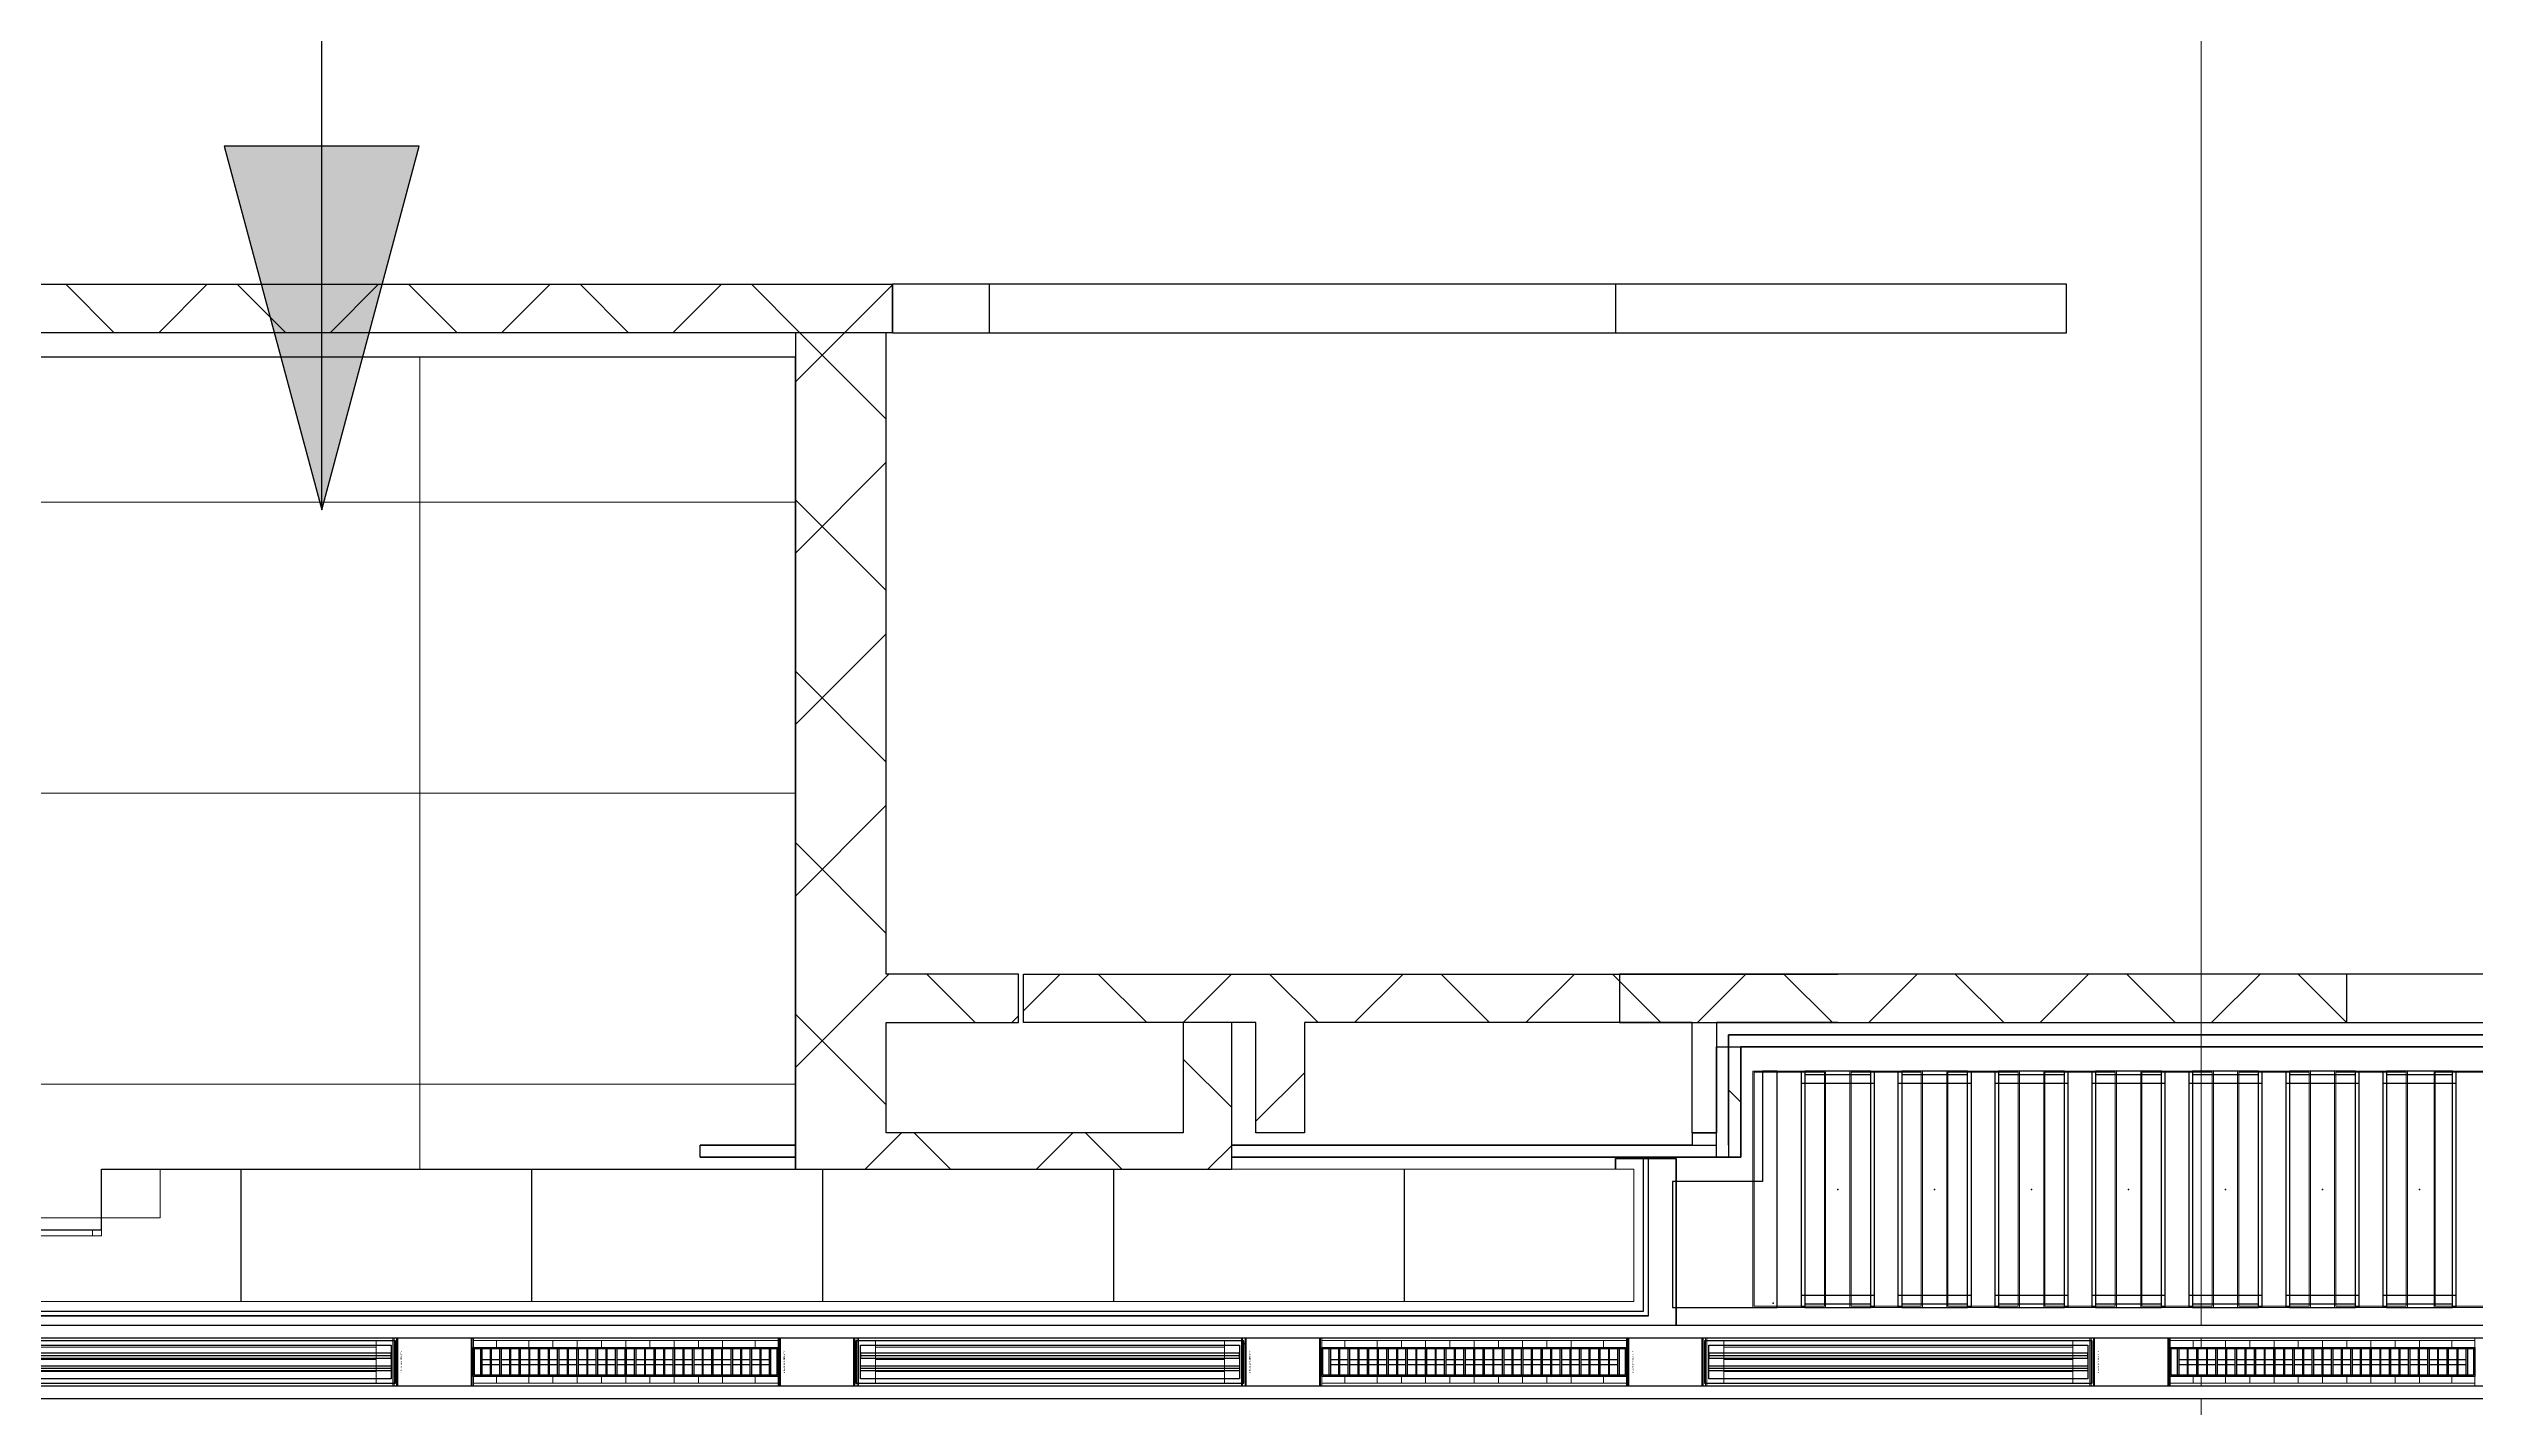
# Model space of a CAD drawing. Header units: millimetres. Extents: x 813027 to 1148939, y -931049 to -10.
# Drawn here: x 922759 to 932771, y -112173 to -106568 of the extents above; entities that cross this region are included whole.
import ezdxf
from ezdxf.enums import TextEntityAlignment as Align

# ---------------------------------------------------------------- set-up
doc = ezdxf.new("R2010")
doc.units = ezdxf.units.MM
doc.linetypes.add('DPA_Grid _ Level 500', pattern=[5.5, 2.75, -0.75, 1.25, -0.75])
doc.linetypes.add('DPA_Hidden 50', pattern=[3, 2, -1])
for name, color, linetype in [('000 - WIPEOUT', 250, 'Continuous'), ('001 - ASCESSORIES', 1, 'Continuous'), ('A04_TUBE SERIES', 2, 'Continuous'), ('A11_ALU.SOLID SHEET', 7, 'Continuous')]:
    doc.layers.add(name, color=color, linetype=linetype)
for name, color, linetype, lineweight in [('A-ANNO-NOTE', 3, 'Continuous', 25), ('A-CLNG', 2, 'Continuous', 9), ('A-CLNG-PATT', 2, 'Continuous', 9), ('A-DETL', 1, 'Continuous', 25), ('A-DETL-GENF', 2, 'Continuous', 9), ('A-GLAZ-CURT', 2, 'Continuous', 9), ('A-WALL', 5, 'Continuous', 9), ('A-WALL-PATT', 1, 'Continuous', 25), ('I-WALL', 5, 'Continuous', 25), ('I-WALL-E', 2, 'Continuous', 25), ('S-GRID', 251, 'Continuous', 9), ('WALL-A', 3, 'Continuous', 25), ('WALL-E', 2, 'Continuous', 25)]:
    doc.layers.add(name, color=color, linetype=linetype, lineweight=lineweight)
pattern_1 = [(45, (-6.33, 1.8), (-353.5534, 353.5534), []), (135, (-6.33, 1.8), (-353.5534, -353.5534), [])]

# ---------------------------------------------------------------- blocks, each defined once
blk = doc.blocks.new('DPA_CP_Metal Ceiling Panel - Horizontal with Gap-23421497-4160 - LOWER PLATFORM LEVEL - REFLECTED CEILING GENERAL PLAN')
at = {"layer": 'A-GLAZ-CURT'}
for p, q in [((932606, -111762), (932606, -110787)), ((932606, -110787), (932896, -110787)), ((932606, -111762), (932606, -110787)), ((932606, -110787), (932896, -110787)), ((932896, -110787), (932606, -110787)), ((932606, -110787), (932606, -111762)), ((932896, -110787), (932606, -110787)), ((932606, -110787), (932606, -111762)), ((932606, -111762), (932606, -110787)), ((932606, -110787), (932896, -110787)), ((932611, -111757), (932611, -110792)), ((932611, -110792), (932891, -110792)), ((932891, -110792), (932891, -111757)), ((932896, -111762), (932896, -110787)), ((932896, -110787), (932896, -111762)), ((932896, -111762), (932896, -110787)), ((932896, -111762), (932896, -110787)), ((932896, -110787), (932896, -111762)), ((932606, -111762), (932896, -111762)), ((932896, -111762), (932606, -111762)), ((932606, -111762), (932896, -111762)), ((932606, -111762), (932896, -111762)), ((932896, -111762), (932606, -111762)), ((932611, -111757), (932891, -111757))]:
    blk.add_line(p, q, dxfattribs=at)
blk = doc.blocks.new('DPA_CP_Metal Ceiling Air Supply - Linear Diffuser Air Supply-14762131-4160 - LOWER PLATFORM LEVEL - REFLECTED CEILING GENERAL PLAN')
at = {"layer": 'A-GLAZ-CURT'}
h = blk.add_hatch(dxfattribs=at)
h.set_pattern_fill('FP_13', color=256, style=0, pattern_type=2)
h.set_pattern_definition([(180, (909396.33, -109824.28), (6e-15, 50), [])])
h.paths.add_polyline_path([(908676, -109874), (910116, -109874), (910116, -109699), (908676, -109699)])
for p, q in [((908601, -109924), (908601, -109649)), ((908601, -109649), (910191, -109649)), ((908601, -109924), (908601, -109649)), ((908601, -109649), (910191, -109649)), ((910191, -109649), (908601, -109649)), ((908601, -109649), (908601, -109924)), ((910191, -109649), (908601, -109649)), ((908601, -109649), (908601, -109924)), ((908601, -109924), (908601, -109649)), ((908601, -109649), (910191, -109649)), ((908606, -109919), (908606, -109654)), ((908606, -109654), (910186, -109654)), ((910116, -109699), (908676, -109699)), ((908676, -109699), (908676, -109874)), ((908676, -109874), (908676, -109699)), ((908676, -109699), (910116, -109699)), ((908676, -109874), (908676, -109699)), ((908676, -109699), (910116, -109699)), ((910116, -109699), (908676, -109699)), ((908676, -109699), (908676, -109874)), ((910116, -109874), (910116, -109699)), ((910116, -109699), (910116, -109874)), ((910116, -109699), (910116, -109874)), ((910116, -109874), (910116, -109699)), ((910186, -109654), (910186, -109919)), ((910191, -109924), (910191, -109649)), ((910191, -109649), (910191, -109924)), ((910191, -109924), (910191, -109649)), ((910191, -109924), (910191, -109649)), ((910191, -109649), (910191, -109924)), ((908601, -109924), (910191, -109924)), ((910191, -109924), (908601, -109924)), ((908601, -109924), (910191, -109924)), ((908601, -109924), (910191, -109924)), ((910191, -109924), (908601, -109924)), ((908606, -109919), (910186, -109919)), ((908676, -109874), (910116, -109874)), ((910116, -109874), (908676, -109874)), ((910116, -109874), (908676, -109874)), ((908676, -109874), (910116, -109874))]:
    blk.add_line(p, q, dxfattribs=at)
blk = doc.blocks.new('DPA_CP_Metal Ceiling Panel - Horizontal with Gap-20308794-4160 - LOWER PLATFORM LEVEL - REFLECTED CEILING GENERAL PLAN')
at = {"layer": 'A-GLAZ-CURT'}
for p, q in [((910201, -109924), (910201, -109649)), ((910201, -109649), (910513, -109649)), ((910201, -109924), (910201, -109649)), ((910201, -109649), (910513, -109649)), ((910513, -109649), (910201, -109649)), ((910201, -109649), (910201, -109924)), ((910513, -109649), (910201, -109649)), ((910201, -109649), (910201, -109924)), ((910201, -109924), (910201, -109649)), ((910201, -109649), (910513, -109649)), ((910206, -109919), (910206, -109654)), ((910206, -109654), (910508, -109654)), ((910508, -109654), (910508, -109919)), ((910513, -109924), (910513, -109649)), ((910513, -109649), (910513, -109924)), ((910513, -109924), (910513, -109649)), ((910513, -109924), (910513, -109649)), ((910513, -109649), (910513, -109924)), ((910201, -109924), (910513, -109924)), ((910513, -109924), (910201, -109924)), ((910201, -109924), (910513, -109924)), ((910201, -109924), (910513, -109924)), ((910513, -109924), (910201, -109924)), ((910206, -109919), (910508, -109919))]:
    blk.add_line(p, q, dxfattribs=at)
blk = doc.blocks.new('DPA_CP_Metal Ceiling Luminaire1 - Linear Luminaire 2-14739897-4160 - LOWER PLATFORM LEVEL - REFLECTED CEILING GENERAL PLAN')
at = {"layer": 'A-GLAZ-CURT'}
for p, q in [((901768, -114474), (901768, -114199)), ((901768, -114199), (903025, -114199)), ((901768, -114199), (901768, -114474)), ((903025, -114199), (901768, -114199)), ((901768, -114199), (903025, -114199)), ((903025, -114199), (903025, -114474)), ((903025, -114474), (903025, -114199)), ((901768, -114249), (901768, -114474)), ((901768, -114249), (903025, -114249)), ((903025, -114249), (903025, -114474)), ((901768, -114424), (903025, -114424)), ((903025, -114474), (901768, -114474)), ((903025, -114474), (901768, -114474)), ((901768, -114474), (903025, -114474))]:
    blk.add_line(p, q, dxfattribs=at)
at = {"layer": 'A-GLAZ-CURT', "linetype": 'DPA_Hidden 50'}
for p, q in [((901863, -114249), (901863, -114424)), ((901996, -114249), (901996, -114424)), ((902096, -114249), (902096, -114424)), ((902196, -114249), (902196, -114424)), ((902296, -114249), (902296, -114424)), ((902396, -114249), (902396, -114424)), ((902496, -114249), (902496, -114424)), ((902596, -114249), (902596, -114424)), ((902696, -114249), (902696, -114424)), ((902796, -114249), (902796, -114424)), ((902930, -114249), (902930, -114424))]:
    blk.add_line(p, q, dxfattribs=at)
blk = doc.blocks.new('DPA_CP_Metal Ceiling Panel - Vertical Panel with Gap-23421479-4160 - LOWER PLATFORM LEVEL - REFLECTED CEILING GENERAL PLAN')
at = {"layer": 'A-GLAZ-CURT'}
for p, q in [((932996, -111762), (932996, -110787)), ((932996, -110787), (933296, -110787)), ((932996, -111762), (932996, -110787)), ((932996, -110787), (933296, -110787)), ((933296, -110787), (932996, -110787)), ((932996, -110787), (932996, -111762)), ((933296, -110787), (932996, -110787)), ((932996, -110787), (932996, -111762)), ((932996, -111762), (932996, -110787)), ((932996, -110787), (933296, -110787)), ((933001, -111757), (933001, -110792)), ((933001, -110792), (933291, -110792)), ((933291, -110792), (933291, -111757)), ((933296, -111762), (933296, -110787)), ((933296, -110787), (933296, -111762)), ((933296, -111762), (933296, -110787)), ((933296, -111762), (933296, -110787)), ((933296, -110787), (933296, -111762)), ((932996, -111762), (933296, -111762)), ((933296, -111762), (932996, -111762)), ((932996, -111762), (933296, -111762)), ((932996, -111762), (933296, -111762)), ((933296, -111762), (932996, -111762)), ((933001, -111757), (933291, -111757))]:
    blk.add_line(p, q, dxfattribs=at)
blk = doc.blocks.new('DPA_CP_Metal Ceiling Panel - Vertical Panel with Gap-23421480-4160 - LOWER PLATFORM LEVEL - REFLECTED CEILING GENERAL PLAN')
at = {"layer": 'A-GLAZ-CURT'}
for p, q in [((929796, -110787), (929796, -111762)), ((930096, -110787), (929796, -110787)), ((929796, -111762), (929796, -110787)), ((929796, -110787), (930096, -110787)), ((929796, -110787), (929796, -111762)), ((930096, -110787), (929796, -110787)), ((930096, -110787), (929796, -110787)), ((929796, -110787), (929796, -111762)), ((929796, -111762), (929796, -110787)), ((929796, -110787), (930096, -110787)), ((929801, -111757), (929801, -110792)), ((930091, -110792), (929801, -110792)), ((930091, -110792), (930091, -111757)), ((930096, -110787), (930096, -111762)), ((930096, -110787), (930096, -111762)), ((930096, -111762), (930096, -110787)), ((930096, -111762), (930096, -110787)), ((930096, -110787), (930096, -111762)), ((930096, -111762), (929796, -111762)), ((930096, -111762), (929796, -111762)), ((929796, -111762), (930096, -111762)), ((929796, -111762), (930096, -111762)), ((930096, -111762), (929796, -111762)), ((930091, -111757), (929801, -111757))]:
    blk.add_line(p, q, dxfattribs=at)
blk = doc.blocks.new('System Panel - Facade_Solid Panel 100mm-23511109-4160 - LOWER PLATFORM LEVEL - REFLECTED CEILING GENERAL PLAN')
at = {"layer": 'A-GLAZ-CURT'}
for p, q in [((600, 100), (-600, 100)), ((-600, 75), (-600, 100)), ((-600, 75), (600, 75)), ((600, 100), (600, 75))]:
    blk.add_line(p, q, dxfattribs=at)
blk = doc.blocks.new('System Panel - Facade_Solid Panel 100mm-23511096-4160 - LOWER PLATFORM LEVEL - REFLECTED CEILING GENERAL PLAN')
at = {"layer": 'A-GLAZ-CURT'}
for p, q in [((-564, 100), (-600, 100)), ((-600, 75), (-600, 100)), ((-600, 75), (-564, 75)), ((-564, 100), (-564, 75))]:
    blk.add_line(p, q, dxfattribs=at)
blk = doc.blocks.new('C-2-PP21-AR-4160-01-B_20250829-084021_EXCL')
at = {"layer": 'A-CLNG'}
for p, q in [((-117791, -5850), (-123871, -5850)), ((-123871, -5850), (-123871, -6050)), ((-123871, -6050), (-123871, -5850)), ((-123871, -5850), (-117791, -5850)), ((-117791, -6395), (-117791, -5850)), ((-117791, -5850), (-117791, -6395)), ((-124113, -6050), (-128800, -6050)), ((-128800, -6050), (-124113, -6050)), ((-123871, -6050), (-124113, -6050)), ((-124113, -6050), (-123871, -6050)), ((-132500, -6395), (-117791, -6395)), ((-117791, -6395), (-132500, -6395))]:
    blk.add_line(p, q, dxfattribs=at)
at = {"layer": 'A-GLAZ-CURT'}
for name, p in [('DPA_CP_Metal Ceiling Panel - Vertical Panel with Gap-23421480-4160 - LOWER PLATFORM LEVEL - REFLECTED CEILING GENERAL PLAN', (-1047096, 105342)), ('DPA_CP_Metal Ceiling Panel - Horizontal with Gap-23421497-4160 - LOWER PLATFORM LEVEL - REFLECTED CEILING GENERAL PLAN', (-1047096, 105342)), ('System Panel - Facade_Solid Panel 100mm-23511109-4160 - LOWER PLATFORM LEVEL - REFLECTED CEILING GENERAL PLAN', (-124749, -6200)), ('System Panel - Facade_Solid Panel 100mm-23511096-4160 - LOWER PLATFORM LEVEL - REFLECTED CEILING GENERAL PLAN', (-123549, -6200)), ('DPA_CP_Metal Ceiling Air Supply - Linear Diffuser Air Supply-14762131-4160 - LOWER PLATFORM LEVEL - REFLECTED CEILING GENERAL PLAN', (-1033096, 103142)), ('DPA_CP_Metal Ceiling Panel - Horizontal with Gap-20308794-4160 - LOWER PLATFORM LEVEL - REFLECTED CEILING GENERAL PLAN', (-1033096, 103142)), ('DPA_CP_Metal Ceiling Luminaire1 - Linear Luminaire 2-14739897-4160 - LOWER PLATFORM LEVEL - REFLECTED CEILING GENERAL PLAN', (-1024346, 107692)), ('DPA_CP_Metal Ceiling Panel - Horizontal with Gap-20308794-4160 - LOWER PLATFORM LEVEL - REFLECTED CEILING GENERAL PLAN', (-1031518, 103142)), ('DPA_CP_Metal Ceiling Air Supply - Linear Diffuser Air Supply-14762131-4160 - LOWER PLATFORM LEVEL - REFLECTED CEILING GENERAL PLAN', (-1029596, 103142)), ('DPA_CP_Metal Ceiling Panel - Horizontal with Gap-20308794-4160 - LOWER PLATFORM LEVEL - REFLECTED CEILING GENERAL PLAN', (-1029596, 103142)), ('DPA_CP_Metal Ceiling Luminaire1 - Linear Luminaire 2-14739897-4160 - LOWER PLATFORM LEVEL - REFLECTED CEILING GENERAL PLAN', (-1020846, 107692)), ('DPA_CP_Metal Ceiling Panel - Horizontal with Gap-20308794-4160 - LOWER PLATFORM LEVEL - REFLECTED CEILING GENERAL PLAN', (-1028018, 103142)), ('DPA_CP_Metal Ceiling Air Supply - Linear Diffuser Air Supply-14762131-4160 - LOWER PLATFORM LEVEL - REFLECTED CEILING GENERAL PLAN', (-1026096, 103142)), ('DPA_CP_Metal Ceiling Panel - Horizontal with Gap-20308794-4160 - LOWER PLATFORM LEVEL - REFLECTED CEILING GENERAL PLAN', (-1026096, 103142)), ('DPA_CP_Metal Ceiling Luminaire1 - Linear Luminaire 2-14739897-4160 - LOWER PLATFORM LEVEL - REFLECTED CEILING GENERAL PLAN', (-1017346, 107692))]:
    blk.add_blockref(name, p, dxfattribs=at)
at = {"layer": 'A-GLAZ-CURT', "rotation": 180}
for p in [(816396, -117207), (816796, -117207), (817196, -117207), (817596, -117207), (817996, -117207), (818396, -117207)]:
    blk.add_blockref('DPA_CP_Metal Ceiling Panel - Vertical Panel with Gap-23421479-4160 - LOWER PLATFORM LEVEL - REFLECTED CEILING GENERAL PLAN', p, dxfattribs=at)
blk = doc.blocks.new('*U485')
at = {"color": 1}
blk.add_wipeout([(628, -60), (-629, -60), (-629, 60), (628, 60)], dxfattribs=at).dxf.layer = '000 - WIPEOUT'
at = {"layer": '001 - ASCESSORIES', "color": 0}
blk.add_lwpolyline([(628, -60), (-629, -60), (-629, 60), (628, 60)], close=True, dxfattribs=at)
at = {"layer": '001 - ASCESSORIES'}
for points in [[(623, -55), (-624, -55), (-624, 55), (623, 55)], [(-593, -55), (-598, -55), (-598, 55), (-593, 55)], [(-559, -55), (-554, -55), (-554, 55), (-559, 55)], [(-514, -55), (-519, -55), (-519, 55), (-514, 55)], [(-479, -55), (-474, -55), (-474, 55), (-479, 55)], [(-435, -55), (-440, -55), (-440, 55), (-435, 55)], [(-400, -55), (-395, -55), (-395, 55), (-400, 55)], [(-355, -55), (-360, -55), (-360, 55), (-355, 55)], [(-320, -55), (-315, -55), (-315, 55), (-320, 55)], [(-276, -55), (-281, -55), (-281, 55), (-276, 55)], [(-241, -55), (-236, -55), (-236, 55), (-241, 55)], [(-196, -55), (-201, -55), (-201, 55), (-196, 55)], [(-161, -55), (-156, -55), (-156, 55), (-161, 55)], [(-117, -55), (-122, -55), (-122, 55), (-117, 55)], [(-82, -55), (-77, -55), (-77, 55), (-82, 55)], [(-37, -55), (-42, -55), (-42, 55), (-37, 55)], [(-3, -55), (3, -55), (3, 55), (-3, 55)], [(42, -55), (37, -55), (37, 55), (42, 55)], [(77, -55), (82, -55), (82, 55), (77, 55)], [(122, -55), (117, -55), (117, 55), (122, 55)], [(156, -55), (161, -55), (161, 55), (156, 55)], [(201, -55), (196, -55), (196, 55), (201, 55)], [(236, -55), (241, -55), (241, 55), (236, 55)], [(281, -55), (276, -55), (276, 55), (281, 55)], [(315, -55), (320, -55), (320, 55), (315, 55)], [(360, -55), (355, -55), (355, 55), (360, 55)], [(395, -55), (400, -55), (400, 55), (395, 55)], [(440, -55), (435, -55), (435, 55), (440, 55)], [(474, -55), (479, -55), (479, 55), (474, 55)], [(519, -55), (514, -55), (514, 55), (519, 55)], [(554, -55), (559, -55), (559, 55), (554, 55)], [(598, -55), (593, -55), (593, 55), (598, 55)]]:
    blk.add_lwpolyline(points, close=True, dxfattribs=at)
for points in [[(-593, 10), (-559, 10)], [(-554, 10), (-519, 10)], [(-514, 10), (-479, 10)], [(-474, 10), (-440, 10)], [(-435, 10), (-400, 10)], [(-395, 10), (-360, 10)], [(-355, 10), (-320, 10)], [(-315, 10), (-281, 10)], [(-276, 10), (-241, 10)], [(-236, 10), (-201, 10)], [(-196, 10), (-161, 10)], [(-156, 10), (-122, 10)], [(-117, 10), (-82, 10)], [(-77, 10), (-42, 10)], [(-37, 10), (-3, 10)], [(3, 10), (37, 10)], [(42, 10), (77, 10)], [(82, 10), (117, 10)], [(122, 10), (156, 10)], [(161, 10), (196, 10)], [(201, 10), (236, 10)], [(241, 10), (276, 10)], [(281, 10), (315, 10)], [(320, 10), (355, 10)], [(360, 10), (395, 10)], [(400, 10), (435, 10)], [(440, 10), (474, 10)], [(479, 10), (514, 10)], [(519, 10), (554, 10)], [(559, 10), (593, 10)], [(-593, -10), (-559, -10)], [(-554, -10), (-519, -10)], [(-514, -10), (-479, -10)], [(-474, -10), (-440, -10)], [(-435, -10), (-400, -10)], [(-395, -10), (-360, -10)], [(-355, -10), (-320, -10)], [(-315, -10), (-281, -10)], [(-276, -10), (-241, -10)], [(-236, -10), (-201, -10)], [(-196, -10), (-161, -10)], [(-156, -10), (-122, -10)], [(-117, -10), (-82, -10)], [(-77, -10), (-42, -10)], [(-37, -10), (-3, -10)], [(3, -10), (37, -10)], [(42, -10), (77, -10)], [(82, -10), (117, -10)], [(122, -10), (156, -10)], [(161, -10), (196, -10)], [(201, -10), (236, -10)], [(241, -10), (276, -10)], [(281, -10), (315, -10)], [(320, -10), (355, -10)], [(360, -10), (395, -10)], [(400, -10), (435, -10)], [(440, -10), (474, -10)], [(479, -10), (514, -10)], [(519, -10), (554, -10)], [(559, -10), (593, -10)]]:
    blk.add_lwpolyline(points, dxfattribs=at)
blk = doc.blocks.new('*U484')
at = {"layer": '001 - ASCESSORIES', "color": 0, "linetype": 'ByBlock'}
blk.add_lwpolyline([(800, 87), (-800, 87), (-800, -87), (800, -87)], close=True, dxfattribs=at)
at = {"layer": '001 - ASCESSORIES', "linetype": 'ByBlock'}
for points in [[(-782, 69), (782, 69), (782, -69), (-782, -69)], [(782, 36), (-782, 36), (-782, 16), (782, 16)], [(-782, -16), (782, -16), (782, -36), (-782, -36)]]:
    blk.add_lwpolyline(points, close=True, dxfattribs=at)
for points in [[(782, 26), (-782, 26)], [(-782, -26), (782, -26)]]:
    blk.add_lwpolyline(points, dxfattribs=at)
blk = doc.blocks.new('*U488')
at = {"layer": 'A11_ALU.SOLID SHEET', "color": 0}
blk.add_lwpolyline([(311.5, -98.8), (311.5, 98.8), (0, 98.8), (0, -98.8)], close=True, dxfattribs=at)
at = {"layer": 'Defpoints', "color": 250}
blk.add_point((0, 0), dxfattribs=at)
blk.add_text('AL.SHEET-HAT-TYPE-R', height=6, rotation=270, dxfattribs=at).set_placement((15, 0), align=Align.BOTTOM_CENTER)
blk = doc.blocks.new('*U492')
blk.add_attdef('EXTR.OVL-LENGTH_', (-25, -59), '', height=5)
blk.add_wipeout([(-25, 0), (25, 0), (25, 134900), (-25, 134900)]).dxf.layer = '000 - WIPEOUT'
at = {"layer": 'A04_TUBE SERIES', "color": 0}
blk.add_lwpolyline([(-25, 0), (25, 0), (25, 134900), (-25, 134900)], close=True, dxfattribs=at)
blk = doc.blocks.new('*U523')
for p, q in [((-437.8, 10050), (-437.8, 10350)), ((437.5, 10350), (437.5, 10050)), ((-437.8, 9650), (-437.8, 9950)), ((437.5, 9950), (437.5, 9650)), ((-437.8, 9250), (-437.8, 9550)), ((437.5, 9550), (437.5, 9250)), ((-437.8, 8850), (-437.8, 9150)), ((437.5, 9150), (437.5, 8850)), ((-437.8, 8450), (-437.8, 8750)), ((437.5, 8750), (437.5, 8450)), ((-437.8, 8050), (-437.8, 8350)), ((437.5, 8350), (437.5, 8050)), ((-437.8, 7650), (-437.8, 7950)), ((437.5, 7950), (437.5, 7650))]:
    blk.add_line(p, q)
for p in [(0, 10200), (0, 9800), (0, 9400), (0, 9000), (0, 8600), (0, 8200), (0, 7800)]:
    blk.add_point(p)
at = {"layer": 'A11_ALU.SOLID SHEET', "color": 0}
for points in [[(-487.5, 10350), (487.5, 10350), (487.5, 10336), (-487.5, 10336)], [(-487.5, 10064), (-473.5, 10064), (-473.5, 10336), (-487.5, 10336)], [(487.5, 10336), (473.5, 10336), (473.5, 10064), (487.5, 10064)], [(-487.5, 10064), (487.5, 10064), (487.5, 10050), (-487.5, 10050)], [(-487.5, 9950), (487.5, 9950), (487.5, 9936), (-487.5, 9936)], [(-487.5, 9664), (-473.5, 9664), (-473.5, 9936), (-487.5, 9936)], [(487.5, 9936), (473.5, 9936), (473.5, 9664), (487.5, 9664)], [(-487.5, 9664), (487.5, 9664), (487.5, 9650), (-487.5, 9650)], [(-487.5, 9550), (487.5, 9550), (487.5, 9536), (-487.5, 9536)], [(-487.5, 9264), (-473.5, 9264), (-473.5, 9536), (-487.5, 9536)], [(487.5, 9536), (473.5, 9536), (473.5, 9264), (487.5, 9264)], [(-487.5, 9264), (487.5, 9264), (487.5, 9250), (-487.5, 9250)], [(-487.5, 9150), (487.5, 9150), (487.5, 9136), (-487.5, 9136)], [(-487.5, 8864), (-473.5, 8864), (-473.5, 9136), (-487.5, 9136)], [(487.5, 9136), (473.5, 9136), (473.5, 8864), (487.5, 8864)], [(-487.5, 8864), (487.5, 8864), (487.5, 8850), (-487.5, 8850)], [(-487.5, 8750), (487.5, 8750), (487.5, 8736), (-487.5, 8736)], [(-487.5, 8464), (-473.5, 8464), (-473.5, 8736), (-487.5, 8736)], [(487.5, 8736), (473.5, 8736), (473.5, 8464), (487.5, 8464)], [(-487.5, 8464), (487.5, 8464), (487.5, 8450), (-487.5, 8450)], [(-487.5, 8350), (487.5, 8350), (487.5, 8336), (-487.5, 8336)], [(-487.5, 8064), (-473.5, 8064), (-473.5, 8336), (-487.5, 8336)], [(487.5, 8336), (473.5, 8336), (473.5, 8064), (487.5, 8064)], [(-487.5, 8064), (487.5, 8064), (487.5, 8050), (-487.5, 8050)], [(-487.5, 7950), (487.5, 7950), (487.5, 7936), (-487.5, 7936)], [(-487.5, 7664), (-473.5, 7664), (-473.5, 7936), (-487.5, 7936)], [(487.5, 7936), (473.5, 7936), (473.5, 7664), (487.5, 7664)], [(-487.5, 7664), (487.5, 7664), (487.5, 7650), (-487.5, 7650)]]:
    blk.add_lwpolyline(points, close=True, dxfattribs=at)
blk = doc.blocks.new('C-2-PP21-AR-4160-01-B_20250829-084416_NEWCL')
blk.add_lwpolyline([(-19350, -9295), (-154550, -9295), (-154550, -7995), (-154500, -7995), (-154500, -5680), (-154500, -5680), (-142750, -5680), (-142750, -2500), (-132560, -2500), (-132560, -6455), (-117731, -6455), (-117731, -5800), (-117350, -5800), (-117350, -5345), (-113350, -5345)])
for p in [(-116950, -5933), (-117216, -6403)]:
    blk.add_point(p)
at = {"layer": 'A11_ALU.SOLID SHEET', "color": 2}
blk.add_lwpolyline([(-117200, -5445), (-117260, -5445), (-117260, -5900), (-117631, -5900), (-117631, -6420), (-117200, -6420)], close=True, dxfattribs=at)
at = {"rotation": 90}
blk.add_blockref('*U523', (-106750, -5933), dxfattribs=at)
for name, p in [('*U484', (-123700, -6645)), ('*U488', (-121316, -6645)), ('*U484', (-120200, -6645)), ('*U488', (-117816, -6645)), ('*U484', (-116700, -6645))]:
    blk.add_blockref(name, p)
for p in [(-121950, -6645), (-118450, -6645), (-114950, -6645)]:
    blk.add_blockref('*U485', p)
for p in [(-122895, -6645), (-119395, -6645), (-115895, -6645)]:
    blk.add_blockref('*U488', p)
at = {"rotation": 270}
for p in [(-154400, -6520), (-154400, -6770)]:
    blk.add_blockref('*U492', p, dxfattribs=at)

msp = doc.modelspace()

# ---------------------------------------------------------------- hatches: boundary and pattern name
at = {"layer": 'A-ANNO-NOTE'}
msp.add_hatch(color=256, dxfattribs=at).paths.add_polyline_path([(923886, -108470.8), (924287.9, -106970.8), (923484, -106970.8)])
at = {"layer": 'A-CLNG-PATT', "lineweight": 25}
h = msp.add_hatch(dxfattribs=at)
h.set_pattern_fill('FP_14', color=256, style=0, pattern_type=2)
h.set_pattern_definition([(90, (966752.2, -153872.3), (1200, -7e-14), []), (0, (966752.2, -153872.3), (0, -2400), [])])
h.paths.add_polyline_path([(914590, -111735), (929298.6, -111735), (929298.6, -111190), (923219, -111190), (923219, -111390), (918290.2, -111390), (918290.2, -111490), (914590, -111490), (914590, -111620.8)])
at = {"layer": 'A-DETL-GENF'}
h = msp.add_hatch(dxfattribs=at)
h.set_pattern_fill('FP_2', style=0, pattern_type=2)
h.set_pattern_definition(pattern_1)
h.paths.add_polyline_path([(927640, -111190), (927640, -110585), (927440, -110585), (927440, -111040), (926215, -111040), (926215, -110585), (926760.9, -110585), (926760.9, -110385), (926215, -110385), (926215, -107740), (925840, -107740), (925840, -111190), (926698, -111190)])
h.paths.add_polyline_path([(993140, -111040), (994755, -111040), (994755, -110840), (993140, -110840)])
h.paths.add_polyline_path([(986750.1, -110585), (987440, -110585), (987440, -110385), (984440, -110385), (984440, -110585), (985677.7, -110585)])
h.paths.add_polyline_path([(930987.5, -110585), (932240, -110585), (932240, -110385), (929240, -110385), (929240, -110585)])
h.paths.add_polyline_path([(1042720, -103500), (1042920, -103500), (1042920, -100350), (1042720, -100350), (1042720, -103021.7)])
h.paths.add_polyline_path([(1047920, -100425), (1047920, -97275), (1047720, -97275), (1047720, -100425)])
h.paths.add_polyline_path([(896603, -53390.8), (896794.4, -53332.4), (896531.9, -52471.6), (896340.6, -52529.9), (896481.1, -52990.8)])
h = msp.add_hatch(dxfattribs=at)
h.set_pattern_fill('FP_165', color=8, style=0, pattern_type=2)
h.set_pattern_definition([(0, (-64510, 6760), (0, 1200), []), (90, (-64510, 6760), (-2400, 1e-13), [])])
h.paths.add_polyline_path([(922976.8, -111440), (922976.8, -111190), (925840, -111190), (925840, -107840), (914590, -107840), (914590, -111440), (922408.6, -111440)])
at = {"layer": 'A-WALL-PATT', "lineweight": 9}
h = msp.add_hatch(dxfattribs=at)
h.set_pattern_fill('FP_2', color=256, style=0, pattern_type=2)
h.set_pattern_definition(pattern_1)
h.paths.add_polyline_path([(914900, -107740), (926240, -107740), (926240, -107540), (914900, -107540)])
h = msp.add_hatch(dxfattribs=at)
h.set_pattern_fill('FP_2', color=256, style=0, pattern_type=2)
h.set_pattern_definition(pattern_1)
h.paths.add_polyline_path([(946000.5, -110585), (950240, -110585), (950240, -110385), (933140, -110385), (933140, -110585), (944928.1, -110585)])
h.paths.add_polyline_path([(927640, -110585), (929240, -110585), (929240, -110385), (926781.5, -110385), (926781.5, -110585), (927440, -110585)])
h = msp.add_hatch(dxfattribs=at)
h.set_pattern_fill('FP_2', color=256, style=0, pattern_type=2)
h.set_pattern_definition(pattern_1)
h.paths.add_polyline_path([(927940, -111040), (927940, -110585), (927740, -110585), (927740, -111040), (927770.4, -111040)])
h = msp.add_hatch(dxfattribs=at)
h.set_pattern_fill('FP_22', color=256, style=0, pattern_type=2)
h.set_pattern_definition([(45, (-6.3, 1.8), (-1060.6602, 1060.6602), []), (135, (-6.3, 1.8), (-1060.6602, -1060.6602), [])])
h.paths.add_polyline_path([(929740, -111140), (929740, -110685), (929690, -110685), (929690, -111140)])

# ---------------------------------------------------------------- linework, layer by layer
at = {"layer": 'A-ANNO-NOTE'}
for p, q in [((923886, -108470.8), (923886, -98575.5)), ((924287.9, -106970.8), (923484, -106970.8)), ((923484, -106970.8), (923886, -108470.8)), ((923886, -108470.8), (924287.9, -106970.8))]:
    msp.add_line(p, q, dxfattribs=at)
at = {"layer": 'A-DETL'}
for p, q in [((926215, -107740), (925840, -107740)), ((925840, -107740), (925840, -111190)), ((926215, -110385), (926215, -107740)), ((925840, -107840), (914590, -107840)), ((925840, -111190), (925840, -107840)), ((926760.9, -110385), (926215, -110385)), ((926760.9, -110585), (926760.9, -110385)), ((932240, -110385), (929240, -110385)), ((929240, -110385), (929240, -110585)), ((932240, -110585), (932240, -110385)), ((926215, -111040), (926215, -110585)), ((926215, -110585), (926760.9, -110585)), ((927640, -110585), (927440, -110585)), ((927440, -110585), (927440, -111040)), ((927640, -111190), (927640, -110585)), ((929240, -110585), (932240, -110585)), ((927440, -111040), (926215, -111040)), ((922976.8, -111440), (922976.8, -111190)), ((922976.8, -111190), (925840, -111190)), ((925840, -111190), (927640, -111190)), ((914590, -111440), (922976.8, -111440))]:
    msp.add_line(p, q, dxfattribs=at)
at = {"layer": 'A-WALL', "lineweight": 25}
for p, q in [((929540, -110585), (929640, -110585)), ((929690, -110685), (929690, -111140))]:
    msp.add_line(p, q, dxfattribs=at)
at = {"layer": 'I-WALL'}
for p, q in [((929640, -111140), (929640, -110685)), ((929640, -110685), (929740, -110685)), ((929740, -110685), (929740, -111140)), ((929338.6, -111775), (929338.6, -111145)), ((929338.6, -111145), (929358.6, -111145)), ((929358.6, -111145), (929358.6, -111775)), ((929740, -111140), (929640, -111140)), ((914550, -111775), (929338.6, -111775)), ((929358.6, -111795), (914550, -111795)), ((929358.6, -111775), (929358.6, -111795))]:
    msp.add_line(p, q, dxfattribs=at)
at = {"layer": 'I-WALL-E'}
for p, q in [((929690, -110635), (950490, -110635)), ((950490, -110635), (929690, -110635)), ((929690, -110685), (929690, -110635)), ((929690, -110635), (929690, -110685)), ((929690, -111090), (929690, -110685)), ((929690, -110685), (929690, -111090)), ((929740, -110685), (950540, -110685)), ((950540, -110685), (929740, -110685)), ((929740, -111140), (929740, -110685)), ((929740, -110685), (929740, -111140)), ((925840, -111090), (925447.8, -111090)), ((925447.8, -111090), (925840, -111090)), ((925447.8, -111140), (925447.8, -111090)), ((929540, -111090), (927640, -111090)), ((927640, -111090), (929640, -111090)), ((925840, -111140), (925447.8, -111140)), ((925447.8, -111140), (925840, -111140)), ((929690, -111140), (927640, -111140)), ((927640, -111140), (929690, -111140)), ((929223.6, -111145), (929223.6, -111190)), ((929223.6, -111190), (929223.6, -111145)), ((929223.6, -111145), (929338.6, -111145)), ((929473.6, -111145), (929223.6, -111145)), ((929338.6, -111145), (929358.6, -111145)), ((929358.6, -111145), (929473.6, -111145)), ((929473.6, -111145), (929473.6, -111660)), ((929473.6, -111660), (929473.6, -111145)), ((929740, -111140), (929690, -111140)), ((929690, -111140), (929740, -111140)), ((929473.6, -111660), (929473.6, -111847.5)), ((929473.6, -111847.5), (929473.6, -111660)), ((924185, -111910), (924195, -111910)), ((924195, -111910), (924185, -111910)), ((926085, -111910), (926095, -111910)), ((926095, -111910), (926085, -111910)), ((927685, -111910), (927695, -111910)), ((927695, -111910), (927685, -111910))]:
    msp.add_line(p, q, dxfattribs=at)
at = {"layer": 'S-GRID', "linetype": 'DPA_Grid _ Level 500'}
msp.add_line((931640, -191381.7), (931640, -15135.4), dxfattribs=at)
at = {"layer": 'WALL-A'}
for p, q in [((914900, -107540), (926240, -107540)), ((926240, -107540), (926240, -107740)), ((926240, -107740), (914900, -107740)), ((926781.5, -110385), (930140, -110385)), ((926781.5, -110585), (926781.5, -110385)), ((927740, -110585), (926781.5, -110585)), ((927740, -111040), (927740, -110585)), ((927940, -110585), (927940, -111040)), ((929540, -110585), (927940, -110585)), ((929540, -111040), (929540, -110585)), ((930140, -110585), (929640, -110585)), ((929640, -110585), (929640, -111040)), ((927940, -111040), (927740, -111040)), ((929640, -111040), (929540, -111040))]:
    msp.add_line(p, q, dxfattribs=at)
at = {"layer": 'WALL-E'}
for p, q in [((926240, -107740), (926240, -107540)), ((926640, -107540), (926240, -107540)), ((926640, -107540), (926640, -107740)), ((929223.6, -107540), (926640, -107540)), ((929223.6, -107540), (929223.6, -107740)), ((929223.6, -107540), (929223.6, -107740)), ((931083.9, -107540), (929223.6, -107540)), ((931083.9, -107740), (931083.9, -107540)), ((926240, -107740), (926640, -107740)), ((926640, -107740), (929223.6, -107740)), ((929223.6, -107740), (931083.9, -107740)), ((933140, -110385), (930140, -110385)), ((930140, -110585), (933140, -110585)), ((929540, -111040), (929540, -111090)), ((929540, -111040), (929640, -111040)), ((929640, -111090), (929640, -111040))]:
    msp.add_line(p, q, dxfattribs=at)

# ---------------------------------------------------------------- block references
msp.add_blockref('C-2-PP21-AR-4160-01-B_20250829-084021_EXCL', (1047090, -105340))

# ---------------------------------------------------------------- next in the draw order: block references
msp.add_blockref('C-2-PP21-AR-4160-01-B_20250829-084416_NEWCL', (1047090, -105340))

doc.saveas('drawing.dxf')
